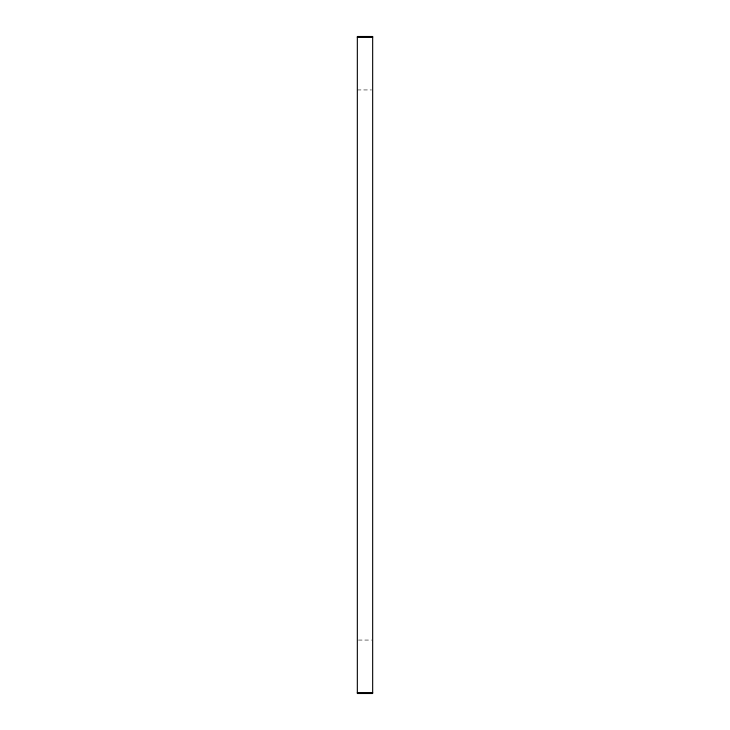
<?xml version="1.0" encoding="UTF-8"?>
<svg xmlns="http://www.w3.org/2000/svg" width="730" height="730" viewBox="0 0 730 730"><rect width="100%" height="100%" fill="white"/><g stroke="black" fill="none" stroke-linecap="round" stroke-linejoin="round"><path stroke-width="0.55" stroke-dasharray="3.65 2.74" d="M357.335 89.936L371.57 89.936M358.43 640.064L371.57 640.064"/><path stroke-width="1.09" d="M357.335 37.376L372.665 37.376M357.335 692.624L372.665 692.624M372.665 36.5L357.335 36.5L357.335 693.5L372.665 693.5L372.665 36.5"/></g></svg>
